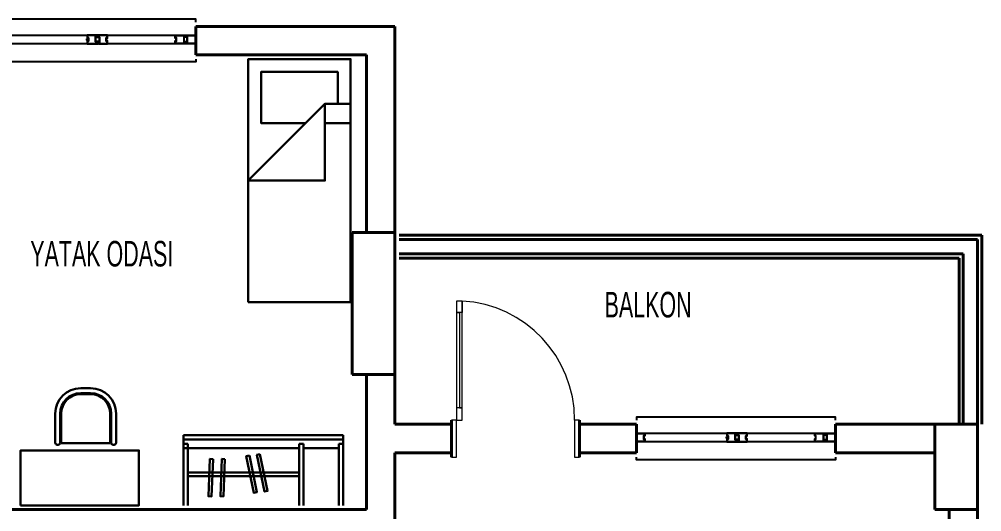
# Model space of a CAD drawing. Header units: millimetres. Extents: x 33 to 2131, y 31 to 1031.
# Drawn here: x 1452 to 2129, y 464 to 811 of the extents above; entities that cross this region are included whole.
import ezdxf

# ---------------------------------------------------------------- set-up
doc = ezdxf.new("R2010")
doc.units = ezdxf.units.MM
for name, color, linetype, lineweight in [('duvar_40', 45, 'Continuous', 40), ('PENC_25', 74, 'Continuous', 25), ('TEF', 145, 'Continuous', 30), ('yazı', 253, 'Continuous', 20)]:
    doc.layers.add(name, color=color, linetype=linetype, lineweight=lineweight)
doc.styles.add('ARIAL', font='Arial')

# ---------------------------------------------------------------- blocks, each defined once
blk = doc.blocks.new('7')
at = {"layer": 'duvar_40'}
for p, q in [((1436.156671, 785.673415, -2082.513976), (1436.156671, 805.673415, -2082.513976)), ((1576.156671, 785.673415, -2082.513976), (1576.156671, 805.673415, -2082.513976))]:
    blk.add_line(p, q, dxfattribs=at)
at = {"layer": 'PENC_25'}
for p, q in [((1442.131894, 799.464934, -2082.513976), (1561.617672, 799.464934, -2082.513976)), ((1561.617672, 793.46493, -2082.513976), (1442.131894, 793.46493, -2082.513976))]:
    blk.add_line(p, q, dxfattribs=at)
at = {"layer": 'PENC_25', "elevation": -2082.513976, "flags": 128}
for points in [[(1576.156671, 808.673415), (1576.156671, 810.673415), (1436.156671, 810.673415), (1436.156671, 808.673415)], [(1576.156671, 782.673415), (1576.156671, 780.756449), (1436.156671, 780.756449), (1436.156671, 782.673415)]]:
    blk.add_lwpolyline(points, dxfattribs=at)
for points in [[(1436.156671, 799.464934), (1436.156671, 793.46493), (1436.156671, 793.46493)], [(1442.131894, 793.46493), (1436.156671, 793.46493), (1436.156671, 799.464934), (1442.131894, 799.464934), (1442.131894, 797.464932), (1441.431894, 797.464932), (1441.431894, 795.464932), (1442.131894, 795.464932)], [(1441.931894, 793.66493), (1436.331891, 793.66493), (1436.331891, 799.264934), (1441.931894, 799.264934), (1441.931894, 797.664932), (1441.231894, 797.664932), (1441.231894, 795.264932), (1441.931894, 795.264932)], [(1499.794023, 793.46493), (1507.794027, 793.46493), (1507.794027, 794.964932), (1505.794025, 794.964932), (1505.794025, 799.464934), (1499.794023, 799.464934), (1499.794023, 797.464932), (1500.494023, 797.464932), (1500.494023, 795.464932), (1499.794023, 795.464932)], [(1499.994023, 793.66493), (1507.594027, 793.66493), (1507.594027, 794.764932), (1505.594025, 794.764932), (1505.594025, 799.264934), (1499.994023, 799.264934), (1499.994023, 797.664932), (1500.694023, 797.664932), (1500.694023, 795.264932), (1499.994023, 795.264932)], [(1514.094029, 799.464934), (1506.094025, 799.464934), (1506.094025, 797.964932), (1508.094027, 797.964932), (1508.094027, 793.46493), (1514.094029, 793.46493), (1514.094029, 795.464932), (1513.394029, 795.464932), (1513.394029, 797.464932), (1514.094029, 797.464932)], [(1513.894029, 799.264934), (1506.294025, 799.264934), (1506.294025, 798.164932), (1508.294027, 798.164932), (1508.294027, 793.66493), (1513.894029, 793.66493), (1513.894029, 795.264932), (1513.194029, 795.264932), (1513.194029, 797.664932), (1513.894029, 797.664932)], [(1561.617672, 799.464934), (1569.831889, 799.464934), (1569.831889, 797.964932), (1567.831888, 797.964932), (1567.831888, 793.46493), (1561.617672, 793.46493), (1561.617672, 795.464932), (1562.317672, 795.464932), (1562.317672, 797.464932), (1561.617672, 797.464932)], [(1561.817672, 799.264934), (1569.631889, 799.264934), (1569.631889, 798.164932), (1567.631888, 798.164932), (1567.631888, 793.66493), (1561.817672, 793.66493), (1561.817672, 795.264932), (1562.517672, 795.264932), (1562.517672, 797.664932), (1561.817672, 797.664932)], [(1576.156671, 793.46493), (1568.131888, 793.46493), (1568.131888, 794.964932), (1570.131889, 794.964932), (1570.131889, 799.464934), (1576.156671, 799.464934), (1576.156671, 796.464932)], [(1575.731891, 793.66493), (1568.331888, 793.66493), (1568.331888, 794.764932), (1570.331889, 794.764932), (1570.331889, 799.264934), (1575.731891, 799.264934), (1575.731891, 797.664932), (1575.731891, 795.264932)], [(1576.156671, 799.464934), (1576.156671, 793.46493)], [(1499.594023, 796.964932), (1500.494023, 796.964932), (1500.494023, 795.964932), (1499.594023, 795.964932)]]:
    blk.add_lwpolyline(points, close=True, dxfattribs=at)
blk = doc.blocks.new('20')
at = {"layer": 'duvar_40'}
for p, q in [((1756.156676, 502.673501, -2082.513976), (1756.156676, 528.673594, -2082.513976)), ((1846.156676, 502.673415, -2082.513976), (1846.156676, 528.718178, -2082.513976)), ((1756.156671, 525.673421, -2082.513976), (1756.156671, 505.673421, -2082.513976)), ((1846.156671, 505.718005, -2082.513976), (1846.156671, 525.718005, -2082.513976)), ((1846.168194, 505.718762, -2082.513976), (1846.156676, 505.718762, -2082.513976)), ((1846.156676, 505.718762, -2082.513976), (1846.168194, 505.718762, -2082.513976))]:
    blk.add_line(p, q, dxfattribs=at)
at = {"layer": 'PENC_25', "lineweight": 20}
for p, q in [((1763.629254, 612.397, -2082.513976), (1759.629254, 612.397, -2082.513976)), ((1759.629254, 528.673594, -2082.513976), (1756.156676, 528.673594, -2082.513976)), ((1756.156676, 528.673594, -2082.513976), (1756.156676, 502.67345, -2082.513976)), ((1759.629254, 502.673501, -2082.513976), (1759.629254, 528.673594, -2082.513976)), ((1846.156676, 528.718178, -2082.513976), (1842.684097, 528.718178, -2082.513976)), ((1842.684097, 528.718178, -2082.513976), (1842.684097, 502.673415, -2082.513976)), ((1846.156676, 502.673415, -2082.513976), (1846.156676, 528.718178, -2082.513976)), ((1756.156676, 502.673501, -2082.513976), (1759.629254, 502.673501, -2082.513976)), ((1842.684131, 502.673433, -4165.027952), (1846.15671, 502.673433, -4165.027952))]:
    blk.add_line(p, q, dxfattribs=at)
at = {"layer": 'PENC_25', "lineweight": 20, "elevation": -2082.513976, "flags": 128}
blk.add_lwpolyline([(1759.629254, 612.397), (1759.629254, 528.673594), (1763.629254, 528.673594), (1763.629254, 612.397), (1763.629254, 604.324564), (1759.629254, 604.324564), (1761.629254, 604.324564), (1761.629254, 537.235497), (1763.629254, 537.235497), (1759.629254, 537.235497)], dxfattribs=at)
at = {"layer": 'PENC_25', "lineweight": 20}
blk.add_arc((1758.882009, 528.72948, -2082.513976), 83.80209, 359.992273, 86.752553, dxfattribs=at)
blk = doc.blocks.new('21')
at = {"layer": 'duvar_40'}
for p, q in [((1886.156671, 505.673415, -2082.513976), (1886.156671, 525.673415, -2082.513976)), ((2026.156671, 505.673415, -2082.513976), (2026.156671, 525.673415, -2082.513976))]:
    blk.add_line(p, q, dxfattribs=at)
at = {"layer": 'PENC_25'}
for p, q in [((1892.131894, 519.464934, -2082.513976), (2011.617672, 519.464934, -2082.513976)), ((2011.617672, 513.46493, -2082.513976), (1892.131894, 513.46493, -2082.513976))]:
    blk.add_line(p, q, dxfattribs=at)
at = {"layer": 'PENC_25', "elevation": -2082.513976, "flags": 128}
for points in [[(2026.156671, 528.673415), (2026.156671, 530.673415), (1886.156671, 530.673415), (1886.156671, 528.673415)], [(2026.156671, 502.673415), (2026.156671, 500.756449), (1886.156671, 500.756449), (1886.156671, 502.673415)]]:
    blk.add_lwpolyline(points, dxfattribs=at)
for points in [[(1886.156671, 519.464934), (1886.156671, 513.46493), (1886.156671, 513.46493)], [(1892.131894, 513.46493), (1886.156671, 513.46493), (1886.156671, 519.464934), (1892.131894, 519.464934), (1892.131894, 517.464932), (1891.431894, 517.464932), (1891.431894, 515.464932), (1892.131894, 515.464932)], [(1891.931894, 513.66493), (1886.331891, 513.66493), (1886.331891, 519.264934), (1891.931894, 519.264934), (1891.931894, 517.664932), (1891.231894, 517.664932), (1891.231894, 515.264932), (1891.931894, 515.264932)], [(1949.594023, 516.964932), (1950.494023, 516.964932), (1950.494023, 515.964932), (1949.594023, 515.964932)], [(1949.794023, 513.46493), (1957.794027, 513.46493), (1957.794027, 514.964932), (1955.794025, 514.964932), (1955.794025, 519.464934), (1949.794023, 519.464934), (1949.794023, 517.464932), (1950.494023, 517.464932), (1950.494023, 515.464932), (1949.794023, 515.464932)], [(1949.994023, 513.66493), (1957.594027, 513.66493), (1957.594027, 514.764932), (1955.594025, 514.764932), (1955.594025, 519.264934), (1949.994023, 519.264934), (1949.994023, 517.664932), (1950.694023, 517.664932), (1950.694023, 515.264932), (1949.994023, 515.264932)], [(1964.094029, 519.464934), (1956.094025, 519.464934), (1956.094025, 517.964932), (1958.094027, 517.964932), (1958.094027, 513.46493), (1964.094029, 513.46493), (1964.094029, 515.464932), (1963.394029, 515.464932), (1963.394029, 517.464932), (1964.094029, 517.464932)], [(1963.894029, 519.264934), (1956.294025, 519.264934), (1956.294025, 518.164932), (1958.294027, 518.164932), (1958.294027, 513.66493), (1963.894029, 513.66493), (1963.894029, 515.264932), (1963.194029, 515.264932), (1963.194029, 517.664932), (1963.894029, 517.664932)], [(2011.617672, 519.464934), (2019.831889, 519.464934), (2019.831889, 517.964932), (2017.831888, 517.964932), (2017.831888, 513.46493), (2011.617672, 513.46493), (2011.617672, 515.464932), (2012.317672, 515.464932), (2012.317672, 517.464932), (2011.617672, 517.464932)], [(2011.817672, 519.264934), (2019.631889, 519.264934), (2019.631889, 518.164932), (2017.631888, 518.164932), (2017.631888, 513.66493), (2011.817672, 513.66493), (2011.817672, 515.264932), (2012.517672, 515.264932), (2012.517672, 517.664932), (2011.817672, 517.664932)], [(2026.156671, 513.46493), (2018.131888, 513.46493), (2018.131888, 514.964932), (2020.131889, 514.964932), (2020.131889, 519.464934), (2026.156671, 519.464934), (2026.156671, 516.464932)], [(2025.731891, 513.66493), (2018.331888, 513.66493), (2018.331888, 514.764932), (2020.331889, 514.764932), (2020.331889, 519.264934), (2025.731891, 519.264934), (2025.731891, 517.664932), (2025.731891, 515.264932)], [(2026.156671, 519.464934), (2026.156671, 513.46493)]]:
    blk.add_lwpolyline(points, close=True, dxfattribs=at)
blk = doc.blocks.new('YAT80')
at = {"flags": 128}
blk.add_lwpolyline([(80, -190), (80, 0), (0, 0), (0, -190)], close=True, dxfattribs=at)
for points in [[(35, -50), (70, -50), (70, -10), (10, -10), (10, -35)], [(0, -35), (20, -35), (80, -95), (20, -95), (20, -35)], [(0, -50), (20, -50)]]:
    blk.add_lwpolyline(points, dxfattribs=at)
blk = doc.blocks.new('kjnknlnkldfldf')
at = {"layer": 'TEF'}
for p, q in [((57632.193034, 10880.081809), (57609.471988, 10880.081809)), ((57632.193034, 10876.248476), (57609.471988, 10876.248476)), ((57632.471988, 10875.481809), (57609.471988, 10875.481809)), ((57632.471988, 10837.148476), (57632.471988, 10875.481809)), ((57633.726368, 10878.548476), (57633.726368, 10877.781809)), ((57589.538655, 10860.148476), (57589.538655, 10852.481809)), ((57593.371988, 10860.148476), (57593.371988, 10852.481809)), ((57594.138655, 10860.148476), (57594.138655, 10852.481809)), ((57609.471988, 10837.148476), (57632.471988, 10837.148476)), ((57609.471988, 10836.381809), (57632.193034, 10836.381809)), ((57609.471988, 10832.548476), (57632.193034, 10832.548476)), ((57633.726368, 10834.848476), (57633.726368, 10834.081809))]:
    blk.add_line(p, q, dxfattribs=at)
at = {"layer": 'TEF', "flags": 128}
blk.add_lwpolyline([(57681.15439, 10907.269677), (57638.249906, 10907.269677), (57638.249906, 10814.747063), (57681.15439, 10814.747063)], close=True, dxfattribs=at)
for points in [[(57620.268413, 10875.481809), (57620.268413, 10876.248476)], [(57620.268413, 10836.381809), (57620.268413, 10837.148476)]]:
    blk.add_lwpolyline(points, dxfattribs=at)
at = {"layer": 'TEF'}
for centre, radius, start, end in [((57609.471988, 10860.148476), 19.933333, 90, 180), ((57609.471988, 10860.148476), 16.1, 90, 180), ((57609.471988, 10860.148476), 15.333333, 90, 180), ((57632.193034, 10878.548476), 1.533333, 0, 90), ((57632.193034, 10877.781809), 1.533333, 270, 0), ((57609.471988, 10852.481809), 19.933333, 180, 270), ((57609.471988, 10852.481809), 16.1, 180, 270), ((57609.471988, 10852.481809), 15.333333, 180, 270), ((57632.193034, 10834.848476), 1.533333, 0, 90), ((57632.193034, 10834.081809), 1.533333, 270, 0)]:
    blk.add_arc(centre, radius, start, end, dxfattribs=at)
blk = doc.blocks.new('KSDLFGD')
at = {"layer": 'TEF'}
for p, q in [((134866.600126, -16275.379659), (134817.296422, -16275.379659)), ((134817.296422, -16275.379659), (134817.296422, -16387.673889)), ((134820.330496, -16275.379659), (134820.330496, -16387.673889)), ((134823.36457, -16278.413733), (134823.36457, -16275.379659)), ((134866.600126, -16278.413733), (134823.36457, -16278.413733)), ((134826.398644, -16278.413733), (134826.398644, -16303.170751)), ((134826.398644, -16279.260006), (134826.398644, -16303.170751)), ((134866.600126, -16303.170751), (134823.36457, -16303.170751)), ((134823.36457, -16303.170751), (134823.36457, -16306.204826)), ((134866.600126, -16306.204826), (134823.36457, -16306.204826)), ((134826.398644, -16306.204826), (134826.398644, -16387.673889)), ((134843.524714, -16306.204826), (134843.524714, -16384.639815)), ((134846.159498, -16306.204826), (134846.159498, -16384.639815)), ((134866.600126, -16387.673889), (134817.296422, -16387.673889)), ((134866.600126, -16384.639815), (134823.36457, -16384.639815)), ((134823.36457, -16384.639815), (134823.36457, -16387.673889))]:
    blk.add_line(p, q, dxfattribs=at)
at = {"layer": 'TEF', "flags": 128}
for points in [[(134830.684838, -16333.87928), (134856.481654, -16328.519177), (134856.928555, -16330.669996), (134831.131739, -16336.030099), (134830.684838, -16333.87928)], [(134831.563103, -16341.348265), (134857.359919, -16335.988161), (134857.80682, -16338.138981), (134832.010003, -16343.499084), (134831.563103, -16341.348265)], [(134834.00058, -16358.506893), (134860.327309, -16359.560359), (134860.239476, -16361.75536), (134833.912747, -16360.701894), (134834.00058, -16358.506893)], [(134834.00058, -16366.867322), (134860.327309, -16367.920787), (134860.239476, -16370.115788), (134833.912747, -16369.062323), (134834.00058, -16366.867322)]]:
    blk.add_lwpolyline(points, dxfattribs=at)

msp = doc.modelspace()

# ---------------------------------------------------------------- linework, layer by layer
at = {"layer": 'duvar_40'}
for p, q in [((1576.156671, 805.673415, -2082.513976), (1716.156671, 805.673415, -2082.513976)), ((1716.156671, 805.673415, -2082.513976), (1716.156671, 525.673415, -2082.513976)), ((1576.156671, 785.673415, -2082.513976), (1696.156671, 785.673415, -2082.513976)), ((1696.156671, 785.673415, -2082.513976), (1696.156671, 660.673415, -2082.513976)), ((1686.156671, 660.673415, -2082.513976), (1716.156671, 660.673415, -2082.513976)), ((1686.156671, 560.673415, -2082.513976), (1686.156671, 660.673415, -2082.513976)), ((1716.156671, 660.673415, -2082.513976), (1716.156671, 560.673415, -2082.513976)), ((2129.156671, 658.673415, -2082.513976), (1719.156671, 658.673415, -2082.513976)), ((2129.156671, 525.673415, -2082.513976), (2129.156671, 658.673415, -2082.513976)), ((2126.156671, 655.673415, -2082.513976), (1719.156671, 655.673415, -2082.513976)), ((2126.156671, 525.673415, -2082.513976), (2126.156671, 655.673415, -2082.513976)), ((2116.156671, 645.673415, -2082.513976), (1719.156671, 645.673415, -2082.513976)), ((2116.156671, 525.673415, -2082.513976), (2116.156671, 645.673415, -2082.513976)), ((2113.156671, 642.673415, -2082.513976), (1719.156671, 642.673415, -2082.513976)), ((2113.156671, 525.673415, -2082.513976), (2113.156671, 642.673415, -2082.513976)), ((1716.156671, 560.673415, -2082.513976), (1686.156671, 560.673415, -2082.513976)), ((1696.156671, 560.673415, -2082.513976), (1696.156671, 465.673415, -2082.513976)), ((1716.156671, 525.673415, -2082.513976), (1756.156671, 525.673415, -2082.513976)), ((1846.156676, 525.673415, -2082.513976), (1886.156671, 525.673415, -2082.513976)), ((2026.156671, 525.673415, -2082.513976), (2126.156671, 525.673415, -2082.513976)), ((2096.156671, 525.673415, -2082.513976), (2126.156671, 525.673415, -2082.513976)), ((2096.156671, 465.673415, -2082.513976), (2096.156671, 525.673415, -2082.513976)), ((2126.156671, 525.673415, -2082.513976), (2126.156671, 355.673449, -2082.513976)), ((2126.156671, 525.673415, -2082.513976), (2126.156671, 465.673415, -2082.513976)), ((1756.156671, 505.673415, -2082.513976), (1716.156671, 505.673415, -2082.513976)), ((1716.156671, 505.673415, -2082.513976), (1716.156671, 441.152867, -2082.513976)), ((1886.156671, 505.673415, -2082.513976), (1846.156676, 505.673415, -2082.513976)), ((2096.156671, 505.673415, -2082.513976), (2026.156671, 505.673415, -2082.513976)), ((1442.395019, 465.673415, -2082.513976), (1696.156671, 465.673415, -2082.513976)), ((2126.156671, 465.673415, -2082.513976), (2096.156671, 465.673415, -2082.513976)), ((2106.156671, 465.673415, -2082.513976), (2106.156671, 355.673449, -2082.513976))]:
    msp.add_line(p, q, dxfattribs=at)

# ---------------------------------------------------------------- block references
for name in ['7', '20', '21']:
    msp.add_blockref(name, (0, 0))
at = {"layer": 'TEF', "linetype": 'ByBlock', "xscale": -0.9, "yscale": 0.9, "zscale": 0.900024}
msp.add_blockref('YAT80', (1685.061877, 782.673415), dxfattribs=at)
at = {"layer": 'TEF', "linetype": 'ByBlock', "xscale": -0.9, "yscale": 0.9, "zscale": 0.900024, "rotation": 90}
msp.add_blockref('kjnknlnkldfldf', (11269.365511, 52381.712404), dxfattribs=at)
at = {"layer": 'TEF', "xscale": -1, "yscale": -1, "zscale": -1, "rotation": 90}
msp.add_blockref('KSDLFGD', (17955.200415, 135335.273541), dxfattribs=at)

# ---------------------------------------------------------------- texts
at = {"layer": 'yazı', "style": 'ARIAL', "width": 0.6}
for s, p in [('YATAK ODASI', (1459.705231, 636.717389, -6562.999728)), ('BALKON', (1863.815472, 600.885293, -6562.999728))]:
    msp.add_text(s, height=18, dxfattribs=at).set_placement(p)

doc.saveas('drawing.dxf')
